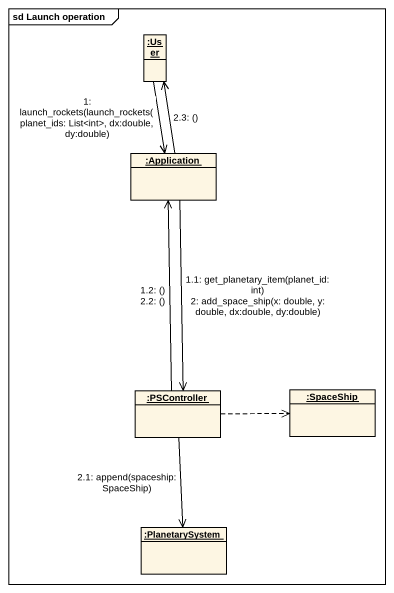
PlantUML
@startuml
mainframe sd Launch operation
hide circle
hide empty members
object ":User" as User
object ":Application" as Application
object ":PSController" as PSController
object ":SpaceShip" as SpaceShip
object ":PlanetarySystem" as PlanetarySystem
PSController .right.> SpaceShip
User --> Application : 1: launch_rockets(launch_rockets(planet_ids: List<int>, dx:double, dy:double)
Application --> PSController : 1.1: get_planetary_item(planet_id: int)\n2: add_space_ship(x: double, y: double, dx:double, dy:double)
PSController -up-> Application : 1.2: ()\n2.2: ()
PSController --> PlanetarySystem : 2.1: append(spaceship: SpaceShip)
Application -up-> User : 2.3: ()
@enduml
